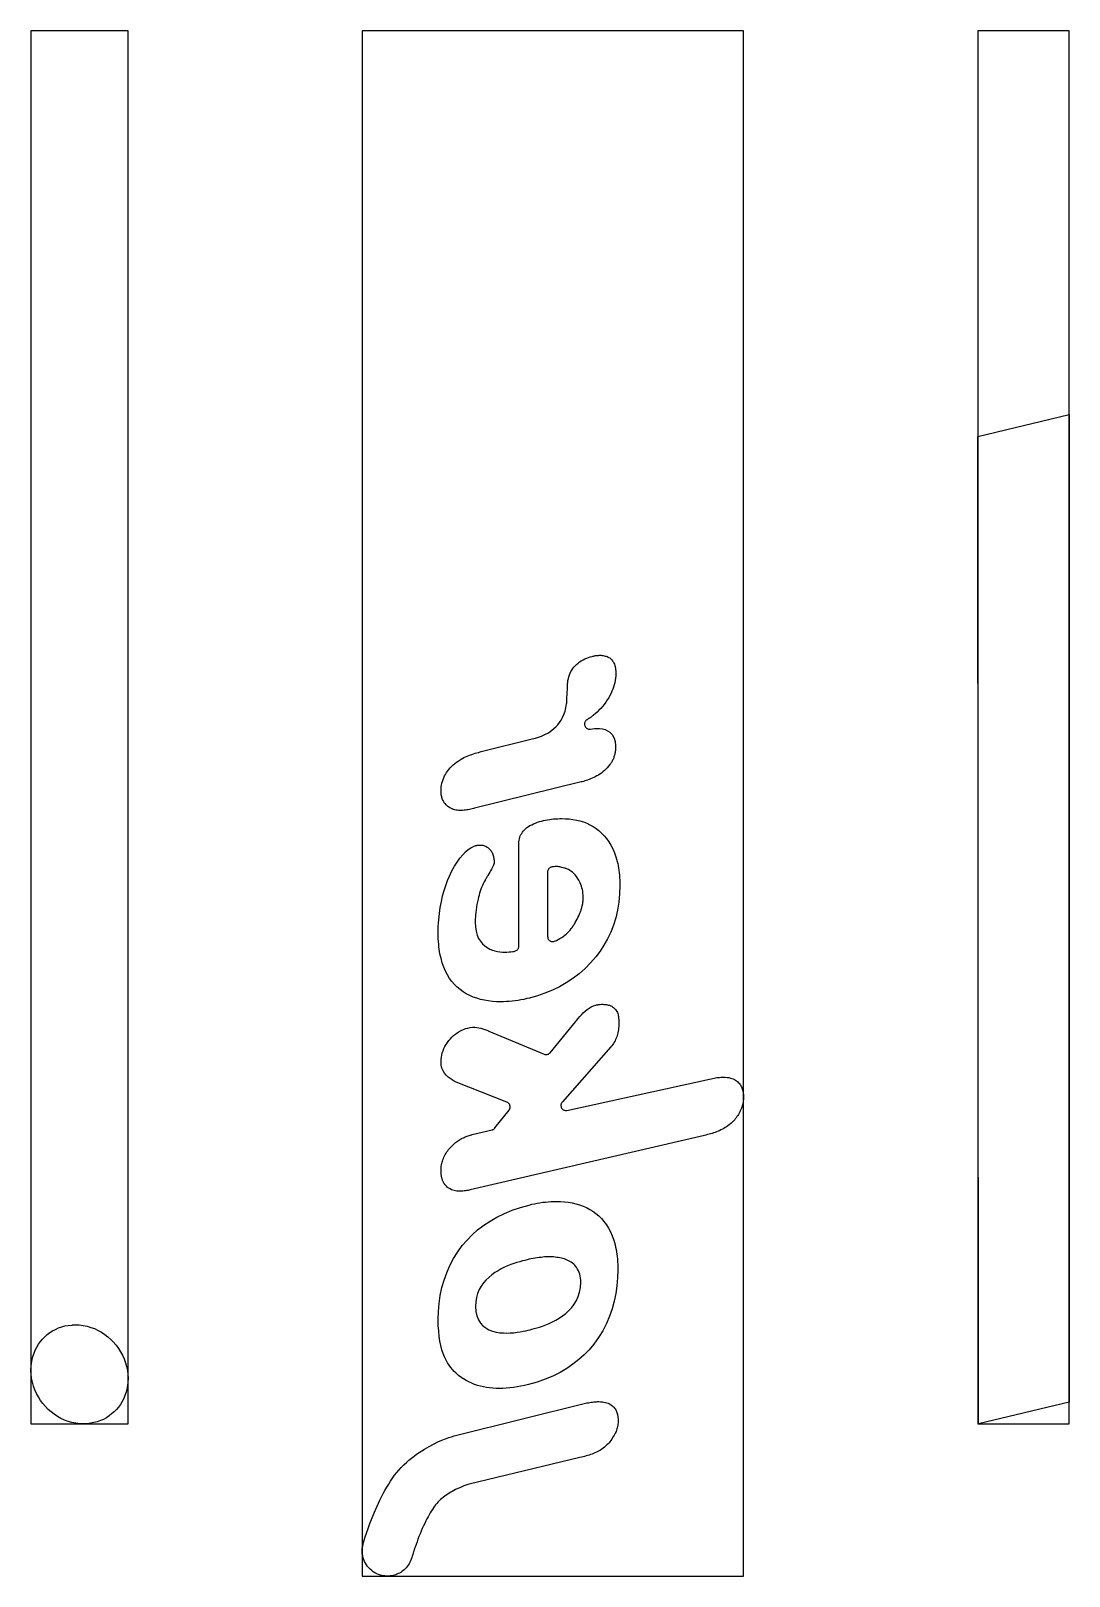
# Model space of a CAD drawing. Header units: millimetres. Extents: x 0 to 3496, y -2371 to 0.
# Drawn here: x 2609 to 3496, y -1320 to 0 of the extents above; entities that cross this region are included whole.
import ezdxf

# ---------------------------------------------------------------- set-up
doc = ezdxf.new("R2010")
doc.units = ezdxf.units.MM
for name, color, linetype in [('VINYL_RED_CUT', 7, 'Continuous'), ('VINYL_RED_ROLL', 1, 'Continuous'), ('VINYL_WHITE_CUT', 7, 'Continuous'), ('VINYL_WHITE_ROLL', 1, 'Continuous'), ('VINYL_YELLOW_CUT', 7, 'Continuous'), ('VINYL_YELLOW_ROLL', 1, 'Continuous')]:
    doc.layers.add(name, color=color, linetype=linetype)

msp = doc.modelspace()

# ---------------------------------------------------------------- linework, layer by layer
at = {"layer": 'VINYL_RED_CUT'}
msp.add_lwpolyline([(2647.1, -1105.3), (2650.5, -1105.4), (2653.9, -1105.9), (2657.2, -1106.5), (2660.4, -1107.5), (2663.5, -1108.6), (2666.5, -1110.1), (2669.4, -1111.7), (2672.2, -1113.5), (2674.9, -1115.5), (2677.4, -1117.8), (2679.8, -1120.2), (2681.9, -1122.7), (2684, -1125.5), (2685.8, -1128.3), (2687.4, -1131.3), (2688.8, -1134.4), (2689.9, -1137.7), (2690.9, -1141), (2691.6, -1144.4), (2692, -1147.9), (2692, -1148.3), (2692, -1148.6), (2692, -1149), (2692, -1149.3), (2692.1, -1149.6), (2692.1, -1149.9), (2692.1, -1150.2), (2692.1, -1150.6), (2692.1, -1150.8), (2692.1, -1151.1), (2692, -1154.2), (2691.7, -1157.2), (2691.1, -1160.2), (2690.4, -1163), (2689.5, -1165.8), (2688.4, -1168.4), (2687.1, -1170.9), (2685.6, -1173.3), (2684, -1175.6), (2682.2, -1177.7), (2680.2, -1179.7), (2678.1, -1181.5), (2675.9, -1183.2), (2673.6, -1184.7), (2671.1, -1186.1), (2668.5, -1187.2), (2665.8, -1188.2), (2663, -1188.9), (2660.1, -1189.5), (2657.2, -1189.8), (2656.8, -1189.9), (2656.5, -1189.9), (2656.2, -1189.9), (2655.9, -1189.9), (2655.6, -1189.9), (2655.3, -1190), (2655, -1190), (2654.7, -1190), (2654.5, -1190), (2654.2, -1190), (2650.8, -1189.9), (2647.4, -1189.4), (2644.1, -1188.8), (2640.9, -1187.8), (2637.7, -1186.7), (2634.7, -1185.3), (2631.8, -1183.6), (2629, -1181.8), (2626.4, -1179.8), (2623.9, -1177.6), (2621.5, -1175.2), (2619.3, -1172.6), (2617.3, -1169.9), (2615.5, -1167), (2613.8, -1164), (2612.4, -1160.9), (2611.3, -1157.7), (2610.4, -1154.3), (2609.7, -1150.9), (2609.3, -1147.4), (2609.3, -1147), (2609.3, -1146.7), (2609.3, -1146.3), (2609.2, -1146), (2609.2, -1145.7), (2609.2, -1145.3), (2609.2, -1145), (2609.2, -1144.7), (2609.2, -1144.4), (2609.2, -1144.1), (2609.3, -1141), (2609.6, -1138), (2610.1, -1135.1), (2610.9, -1132.3), (2611.8, -1129.5), (2612.9, -1126.9), (2614.2, -1124.4), (2615.7, -1122), (2617.3, -1119.7), (2619.1, -1117.5), (2621.1, -1115.5), (2623.1, -1113.7), (2625.4, -1112), (2627.7, -1110.5), (2630.2, -1109.2), (2632.8, -1108), (2635.5, -1107.1), (2638.2, -1106.3), (2641.1, -1105.8), (2644.1, -1105.5), (2644.5, -1105.5), (2644.8, -1105.4), (2645.1, -1105.4), (2645.4, -1105.4), (2645.7, -1105.4), (2646, -1105.3), (2646.3, -1105.3), (2646.6, -1105.3), (2646.8, -1105.3), (2647.1, -1105.3)], close=True, dxfattribs=at)
at = {"layer": 'VINYL_RED_ROLL'}
msp.add_lwpolyline([(2609.2, -1190), (2692.1, -1190), (2692.1, 0), (2609.2, 0)], close=True, dxfattribs=at)
at = {"layer": 'VINYL_WHITE_CUT'}
for points in [[(3084.6, -640), (3083.4, -640.4), (3082.2, -640.7), (3081.1, -641.1), (3080, -641.4), (3079, -641.6), (2988.1, -664.1), (2987.1, -664.3), (2986, -664.6), (2984.9, -664.8), (2983.8, -665), (2982.6, -665.3), (2981.5, -665.5), (2980.3, -665.6), (2979.1, -665.8), (2977.8, -665.9), (2976.6, -665.9), (2975.5, -665.9), (2974.3, -665.9), (2973.2, -665.7), (2972.1, -665.6), (2971, -665.3), (2969.9, -665), (2968.8, -664.6), (2967.8, -664.1), (2966.8, -663.6), (2965.8, -662.9), (2965.7, -662.9), (2965.1, -662.5), (2964.6, -662), (2964.1, -661.5), (2963.6, -661), (2963.1, -660.4), (2962.7, -659.9), (2962.2, -659.3), (2961.8, -658.6), (2961.5, -658), (2961.1, -657.3), (2960.8, -656.6), (2960.5, -655.8), (2960.2, -655), (2960, -654.2), (2959.8, -653.4), (2959.6, -652.5), (2959.5, -651.6), (2959.4, -650.8), (2959.4, -649.9), (2959.4, -649), (2959.4, -647.4), (2959.6, -645.9), (2959.8, -644.3), (2960.1, -642.7), (2960.6, -641.2), (2961.1, -639.6), (2961.8, -638.1), (2962.5, -636.5), (2963.3, -635.1), (2964.2, -633.6), (2965.2, -632.2), (2966.2, -630.9), (2967.3, -629.6), (2968.5, -628.3), (2969.8, -627), (2971.2, -625.9), (2972.6, -624.7), (2974.1, -623.7), (2975.7, -622.6), (2977.4, -621.7), (2977.4, -621.7), (2977.4, -621.6), (2977.5, -621.6), (2977.5, -621.6), (2977.6, -621.6), (2977.6, -621.6), (2977.6, -621.6), (2977.7, -621.5), (2977.7, -621.5), (2977.7, -621.5), (2979, -620.8), (2980.4, -620.1), (2981.7, -619.5), (2983.1, -619), (2984.5, -618.5), (2985.8, -618), (2987.2, -617.6), (2988.6, -617.1), (2990, -616.7), (2991.5, -616.3), (2993.8, -615.6), (3037.3, -604.9), (3038.7, -604.5), (3040.2, -604.1), (3041.8, -603.6), (3043.4, -603), (3045.1, -602.4), (3046.9, -601.6), (3048.7, -600.8), (3050.5, -599.8), (3052.3, -598.7), (3054, -597.4), (3055.8, -596), (3057.5, -594.4), (3059.1, -592.7), (3060.6, -590.8), (3062, -588.7), (3063.3, -586.4), (3064.4, -583.9), (3065.3, -581.1), (3066.1, -578.2), (3066.6, -575), (3066.6, -575), (3066.6, -574.9), (3066.6, -574.9), (3066.6, -574.9), (3066.6, -574.9), (3066.7, -574.8), (3066.7, -574.8), (3066.7, -574.7), (3066.7, -574.7), (3066.7, -574.7), (3066.8, -574.2), (3066.8, -573.6), (3066.8, -572.8), (3066.9, -572), (3066.9, -571), (3067, -570), (3067, -568.9), (3067.1, -567.8), (3067.1, -566.7), (3067.2, -565.5), (3067.2, -564.4), (3067.3, -563.3), (3067.3, -562.2), (3067.3, -561.2), (3067.4, -560.2), (3067.4, -559.3), (3067.4, -558.5), (3067.5, -557.9), (3067.5, -557.3), (3067.6, -556.9), (3067.6, -556.8), (3067.8, -555), (3068.2, -553.3), (3068.6, -551.7), (3069.1, -550.1), (3069.8, -548.7), (3070.4, -547.3), (3071.2, -546), (3072, -544.8), (3072.8, -543.6), (3073.8, -542.6), (3075, -541.3), (3076.4, -540.1), (3077.8, -539), (3079.2, -538.1), (3080.7, -537.2), (3082.3, -536.4), (3083.8, -535.8), (3085.4, -535.2), (3086.9, -534.7), (3088.4, -534.3), (3089.1, -534.1), (3089.8, -534), (3090.5, -533.9), (3091.2, -533.7), (3091.9, -533.6), (3092.5, -533.6), (3093.2, -533.5), (3093.8, -533.5), (3094.5, -533.4), (3095.1, -533.4), (3096.1, -533.4), (3097, -533.5), (3097.9, -533.6), (3098.8, -533.8), (3099.7, -534), (3100.5, -534.2), (3101.3, -534.5), (3102.1, -534.9), (3102.8, -535.3), (3103.5, -535.7), (3104.1, -536.2), (3104.7, -536.7), (3105.2, -537.3), (3105.8, -538), (3106.2, -538.7), (3106.7, -539.4), (3107.1, -540.2), (3107.5, -541.1), (3107.8, -542), (3108.1, -543), (3108.2, -543.5), (3108.3, -544.1), (3108.4, -544.6), (3108.4, -545.2), (3108.5, -545.8), (3108.6, -546.5), (3108.6, -547.1), (3108.6, -547.7), (3108.6, -548.4), (3108.6, -549.1), (3108.6, -551), (3108.4, -553), (3108.1, -554.9), (3107.8, -556.8), (3107.3, -558.6), (3106.7, -560.5), (3106.1, -562.3), (3105.4, -564.1), (3104.6, -565.8), (3103.7, -567.6), (3102.6, -569.6), (3101.4, -571.5), (3100.1, -573.5), (3098.7, -575.3), (3097.3, -577.1), (3095.8, -578.8), (3094.3, -580.4), (3092.8, -581.9), (3091.2, -583.3), (3089.7, -584.6), (3089.3, -584.9), (3088.9, -585.2), (3088.6, -585.5), (3088.2, -585.8), (3087.8, -586), (3087.5, -586.2), (3087.1, -586.5), (3086.7, -586.7), (3086.3, -587), (3086, -587.2), (3085.7, -587.3), (3085.5, -587.5), (3085.3, -587.7), (3085, -587.8), (3084.8, -588), (3084.6, -588.1), (3084.4, -588.3), (3084.2, -588.4), (3084, -588.5), (3083.8, -588.6), (3083.5, -588.9), (3083.1, -589.2), (3082.8, -589.6), (3082.5, -590), (3082.3, -590.4), (3082.1, -590.8), (3082, -591.3), (3081.9, -591.8), (3081.9, -592.3), (3082, -592.8), (3082.1, -593.5), (3082.4, -594.1), (3082.7, -594.7), (3083.1, -595.2), (3083.6, -595.6), (3084.2, -596), (3084.8, -596.3), (3085.4, -596.4), (3086.1, -596.5), (3086.8, -596.5), (3087, -596.4), (3087.1, -596.4), (3088.7, -596.2), (3090.6, -596), (3092.7, -595.9), (3094.9, -595.9), (3097.2, -596.2), (3099.5, -596.8), (3101.7, -597.8), (3103.7, -599.2), (3105.5, -601.1), (3107, -603.6), (3107, -603.6), (3107, -603.6), (3107, -603.6), (3107, -603.6), (3107, -603.7), (3107, -603.7), (3107, -603.7), (3107, -603.7), (3107, -603.8), (3107, -603.8), (3107.2, -604.1), (3107.3, -604.5), (3107.5, -604.9), (3107.6, -605.3), (3107.7, -605.6), (3107.8, -606), (3107.9, -606.4), (3108, -606.8), (3108.1, -607.3), (3108.1, -607.7), (3108.2, -608.1), (3108.2, -608.6), (3108.3, -609.1), (3108.3, -609.6), (3108.3, -610.1), (3108.4, -610.6), (3108.4, -611.1), (3108.4, -611.7), (3108.4, -612.2), (3108.4, -612.8), (3108.4, -613.5), (3108.4, -614.2), (3108.3, -614.9), (3108.2, -615.7), (3108.1, -616.4), (3107.9, -617.2), (3107.8, -617.9), (3107.6, -618.6), (3107.4, -619.4), (3107.1, -620.1), (3106.9, -620.9), (3106.6, -621.6), (3106.3, -622.3), (3105.9, -623), (3105.6, -623.7), (3105.3, -624.3), (3104.9, -625), (3104.5, -625.6), (3104.1, -626.2), (3103.7, -626.8), (3102.5, -628.2), (3101.4, -629.5), (3100.2, -630.8), (3098.9, -631.9), (3097.7, -633), (3096.4, -634), (3095.1, -634.9), (3093.8, -635.7), (3092.4, -636.5), (3091.1, -637.1), (3089.8, -637.8), (3088.5, -638.4), (3087.1, -639), (3085.9, -639.5), (3084.6, -640)], [(3009.7, -786.7), (3011.8, -786.9), (3013.8, -786.9), (3015.7, -786.9), (3017.5, -786.8), (3019.1, -786.6), (3020.6, -786.5), (3021.8, -786.3), (3022.5, -786.2), (3023.1, -786), (3023.7, -785.7), (3024.2, -785.3), (3024.7, -784.9), (3025.1, -784.4), (3025.5, -783.9), (3025.7, -783.3), (3025.9, -782.6), (3025.9, -782), (3025.9, -694.1), (3026, -692.7), (3026.1, -691.4), (3026.4, -690.1), (3026.7, -688.9), (3027.1, -687.7), (3027.7, -686.6), (3028.3, -685.5), (3028.9, -684.5), (3029.7, -683.5), (3030.6, -682.6), (3031.6, -681.6), (3032.8, -680.6), (3034.1, -679.7), (3035.4, -678.8), (3036.9, -678.1), (3038.4, -677.3), (3040, -676.7), (3041.7, -676), (3043.4, -675.5), (3045.2, -675), (3047, -674.6), (3048.7, -674.3), (3050.4, -673.9), (3052.2, -673.7), (3053.9, -673.4), (3055.6, -673.2), (3057.4, -673.1), (3059.1, -673), (3060.8, -672.9), (3062.6, -672.9), (3065.8, -673), (3068.9, -673.2), (3072, -673.6), (3075.1, -674.2), (3078.1, -674.9), (3081, -675.8), (3083.8, -676.9), (3086.6, -678.2), (3089.3, -679.7), (3091.8, -681.4), (3094.2, -683.2), (3096.5, -685.3), (3098.7, -687.5), (3100.8, -690), (3102.7, -692.7), (3104.5, -695.6), (3106.1, -698.7), (3107.5, -702.1), (3108.8, -705.6), (3109.8, -709.5), (3110.3, -711.3), (3110.6, -713.1), (3111, -715.1), (3111.3, -717), (3111.5, -719.1), (3111.7, -721.1), (3111.9, -723.3), (3112, -725.5), (3112.1, -727.7), (3112.1, -730), (3111.9, -737.3), (3111.2, -744.3), (3110.1, -751.1), (3108.6, -757.6), (3106.6, -763.9), (3104.3, -769.9), (3101.7, -775.6), (3098.6, -781), (3095.3, -786.2), (3091.6, -791.1), (3087.2, -796.2), (3082.5, -801), (3077.4, -805.4), (3072.1, -809.5), (3066.4, -813.2), (3060.6, -816.5), (3054.5, -819.5), (3048.2, -822.1), (3041.7, -824.3), (3035.1, -826.2), (3032.6, -826.7), (3030.2, -827.3), (3027.7, -827.8), (3025.2, -828.2), (3022.7, -828.5), (3020.2, -828.8), (3017.7, -829.1), (3015.2, -829.2), (3012.8, -829.3), (3010.3, -829.4), (3006.8, -829.3), (3003.3, -829.1), (2999.8, -828.7), (2996.5, -828.1), (2993.2, -827.3), (2990, -826.4), (2986.9, -825.3), (2983.9, -824), (2981, -822.5), (2978.2, -820.8), (2975.7, -819), (2973.2, -816.9), (2970.9, -814.6), (2968.7, -812.1), (2966.7, -809.4), (2964.9, -806.5), (2963.2, -803.3), (2961.7, -799.8), (2960.4, -796.1), (2959.4, -792.2), (2958.9, -790.4), (2958.5, -788.4), (2958.2, -786.5), (2957.9, -784.4), (2957.6, -782.4), (2957.4, -780.2), (2957.2, -778), (2957.1, -775.7), (2957, -773.4), (2957, -771), (2957.1, -765.2), (2957.4, -759.5), (2958, -754), (2958.7, -748.8), (2959.7, -743.8), (2960.8, -738.9), (2962, -734.4), (2963.5, -730), (2965, -725.9), (2966.6, -722), (2968.7, -717.6), (2970.9, -713.6), (2973.2, -710), (2975.5, -706.7), (2977.9, -703.9), (2980.3, -701.4), (2982.6, -699.4), (2984.9, -697.8), (2987.1, -696.7), (2989.2, -695.9), (2989.6, -695.9), (2989.9, -695.8), (2990.3, -695.7), (2990.6, -695.7), (2991, -695.6), (2991.3, -695.6), (2991.7, -695.5), (2992, -695.5), (2992.4, -695.5), (2992.7, -695.5), (2993.5, -695.5), (2994.4, -695.6), (2995.1, -695.7), (2995.9, -695.9), (2996.6, -696.2), (2997.3, -696.5), (2998, -696.8), (2998.7, -697.2), (2999.3, -697.6), (2999.9, -698.1), (3000.5, -698.6), (3001.1, -699.2), (3001.6, -699.8), (3002.1, -700.5), (3002.6, -701.2), (3003, -702), (3003.4, -702.8), (3003.7, -703.6), (3004, -704.5), (3004.2, -705.4), (3004.3, -705.9), (3004.4, -706.3), (3004.5, -706.8), (3004.6, -707.2), (3004.6, -707.7), (3004.7, -708.2), (3004.7, -708.7), (3004.7, -709.1), (3004.7, -709.6), (3004.8, -710.1), (3004.7, -710.9), (3004.5, -711.8), (3004.1, -712.8), (3003.7, -713.9), (3003.1, -715), (3002.5, -716.2), (3001.8, -717.5), (3001, -718.8), (3000.2, -720.1), (2999.4, -721.5), (2999.1, -722), (2998.9, -722.4), (2998.6, -722.9), (2998.4, -723.3), (2998.1, -723.7), (2997.9, -724.1), (2997.6, -724.5), (2997.4, -724.9), (2997.2, -725.2), (2997, -725.6), (2996.2, -727), (2995.5, -728.6), (2994.7, -730.1), (2994.1, -731.7), (2993.5, -733.3), (2992.9, -735), (2992.3, -736.7), (2991.9, -738.3), (2991.4, -740), (2991, -741.7), (2990.5, -744), (2990.1, -746.4), (2989.7, -748.7), (2989.4, -750.9), (2989.1, -753), (2988.9, -755), (2988.8, -756.8), (2988.7, -758.5), (2988.6, -760), (2988.6, -761.3), (2988.8, -765.4), (2989.4, -769.1), (2990.3, -772.4), (2991.5, -775.2), (2993, -777.7), (2994.8, -779.8), (2996.7, -781.6), (2998.8, -783.1), (3001, -784.3), (3003.3, -785.3), (3005.5, -785.9), (3007.6, -786.4), (3009.7, -786.7)], [(3062.7, -714.6), (3061.8, -714.4), (3060.9, -714.2), (3060, -714), (3059.1, -713.9), (3058.1, -713.9), (3057, -713.9), (3055.8, -714), (3054.4, -714.1), (3053.7, -714.3), (3053.1, -714.5), (3052.5, -714.8), (3052, -715.1), (3051.6, -715.6), (3051.2, -716), (3050.8, -716.6), (3050.6, -717.2), (3050.4, -717.8), (3050.4, -718.4), (3050.4, -773.8), (3050.5, -773.8), (3050.5, -773.9), (3050.5, -774.1), (3050.5, -774.2), (3050.5, -774.4), (3050.5, -774.6), (3050.6, -774.7), (3050.6, -774.9), (3050.6, -775), (3050.7, -775.2), (3050.7, -775.4), (3051, -776), (3051.5, -776.5), (3051.9, -777), (3052.5, -777.4), (3053, -777.7), (3053.7, -777.9), (3054.3, -778), (3055, -778), (3055.6, -777.9), (3056.3, -777.7), (3058, -777), (3059.5, -776.3), (3061, -775.4), (3062.5, -774.6), (3063.8, -773.6), (3065.1, -772.6), (3066.3, -771.5), (3067.5, -770.4), (3068.6, -769.3), (3069.7, -768.1), (3070.7, -766.9), (3071.6, -765.6), (3072.4, -764.3), (3073.3, -763), (3074.1, -761.7), (3074.8, -760.3), (3075.6, -758.9), (3076.3, -757.4), (3077, -755.9), (3077.7, -754.4), (3077.9, -753.8), (3078.2, -753.1), (3078.5, -752.5), (3078.8, -751.8), (3079, -751.1), (3079.2, -750.5), (3079.5, -749.8), (3079.6, -749.1), (3079.8, -748.4), (3079.9, -747.7), (3080.1, -746.9), (3080.3, -746.2), (3080.4, -745.4), (3080.5, -744.7), (3080.6, -743.9), (3080.7, -743.2), (3080.7, -742.4), (3080.8, -741.6), (3080.8, -740.9), (3080.8, -740.1), (3080.8, -738.4), (3080.6, -736.7), (3080.4, -735), (3080.1, -733.5), (3079.8, -732), (3079.3, -730.6), (3078.9, -729.2), (3078.3, -727.9), (3077.8, -726.7), (3077.2, -725.6), (3076.1, -723.9), (3075, -722.4), (3073.9, -721), (3072.7, -719.8), (3071.6, -718.8), (3070.4, -717.9), (3069.3, -717.1), (3068.3, -716.5), (3067.4, -716.1), (3066.6, -715.7), (3066.6, -715.7), (3066.6, -715.7), (3066.5, -715.7), (3066.5, -715.7), (3066.5, -715.7), (3066.4, -715.6), (3066.4, -715.6), (3066.4, -715.6), (3066.3, -715.6), (3066.3, -715.6), (3065.9, -715.5), (3065.6, -715.4), (3065.4, -715.3), (3065.2, -715.3), (3065.1, -715.3), (3065, -715.3), (3064.9, -715.2), (3064.9, -715.2), (3064.9, -715.2), (3064.9, -715.2), (3063.8, -714.9), (3062.7, -714.6)], [(3190.9, -941.8), (3189.6, -942.2), (3188.3, -942.6), (3187, -942.9), (3185.7, -943.2), (3184.4, -943.5), (2984.3, -990), (2984.3, -990.1), (2983.4, -990.3), (2982.5, -990.5), (2981.5, -990.7), (2980.4, -990.9), (2979.3, -991), (2978.1, -991.2), (2976.8, -991.3), (2975.6, -991.3), (2974.3, -991.2), (2973, -991.1), (2971.8, -990.9), (2970.6, -990.7), (2969.4, -990.3), (2968.3, -989.9), (2967.1, -989.3), (2966, -988.6), (2965, -987.9), (2964, -986.9), (2963, -985.9), (2962.1, -984.7), (2961.9, -984.3), (2961.6, -983.9), (2961.4, -983.4), (2961.1, -983), (2960.9, -982.5), (2960.7, -982), (2960.6, -981.5), (2960.4, -981), (2960.3, -980.5), (2960.1, -980), (2960, -979.4), (2959.8, -978.8), (2959.7, -978.2), (2959.6, -977.6), (2959.5, -977), (2959.5, -976.4), (2959.4, -975.7), (2959.4, -975.1), (2959.4, -974.4), (2959.4, -973.8), (2959.4, -972.5), (2959.5, -971.2), (2959.6, -970), (2959.8, -968.8), (2960, -967.6), (2960.3, -966.5), (2960.6, -965.4), (2961, -964.3), (2961.4, -963.3), (2961.8, -962.2), (2962.4, -961), (2963, -959.9), (2963.7, -958.7), (2964.4, -957.6), (2965.1, -956.6), (2965.9, -955.6), (2966.7, -954.7), (2967.5, -953.8), (2968.3, -953), (2969.2, -952.2), (2969.3, -952.1), (2970.2, -951.2), (2971, -950.4), (2971.9, -949.7), (2972.7, -949), (2973.6, -948.4), (2974.4, -947.8), (2975.2, -947.3), (2976, -946.8), (2976.9, -946.3), (2977.6, -945.9), (2978.5, -945.5), (2979.3, -945.2), (2980.1, -944.8), (2981, -944.5), (2981.8, -944.2), (2982.6, -944), (2983.4, -943.7), (2984.2, -943.4), (2985, -943.2), (2985.9, -942.9), (3003, -938.7), (3003.3, -938.7), (3003.5, -938.6), (3003.8, -938.5), (3004.1, -938.4), (3004.3, -938.2), (3004.6, -938.1), (3004.8, -937.9), (3005.1, -937.7), (3005.3, -937.4), (3005.5, -937.2), (3017.5, -922), (3017.5, -921.9), (3017.6, -921.8), (3017.7, -921.7), (3017.7, -921.6), (3017.8, -921.4), (3017.9, -921.3), (3018, -921.2), (3018.1, -921.1), (3018.1, -920.9), (3018.2, -920.8), (3018.4, -920.1), (3018.5, -919.4), (3018.5, -918.7), (3018.3, -918.1), (3018.1, -917.5), (3017.8, -916.9), (3017.4, -916.3), (3016.9, -915.9), (3016.4, -915.5), (3015.7, -915.2), (2972.3, -898), (2970.7, -897.1), (2968.9, -896.2), (2967.2, -895), (2965.5, -893.7), (2963.9, -892.2), (2962.4, -890.5), (2961.2, -888.5), (2960.2, -886.2), (2959.6, -883.5), (2959.4, -880.5), (2959.4, -878.7), (2959.7, -876.8), (2960, -874.9), (2960.5, -873.1), (2961.2, -871.2), (2961.9, -869.4), (2962.8, -867.6), (2963.8, -865.8), (2964.9, -864.1), (2966.1, -862.5), (2967.4, -861), (2968.7, -859.6), (2970.2, -858.2), (2971.7, -857), (2973.3, -855.8), (2975, -854.7), (2976.7, -853.8), (2978.5, -853), (2980.3, -852.3), (2982.2, -851.8), (2984.3, -851.4), (2986.3, -851.2), (2988.2, -851.2), (2990, -851.3), (2991.8, -851.6), (2993.5, -852), (2995.1, -852.5), (2996.8, -853.1), (2998.4, -853.7), (2999.9, -854.3), (3000, -854.4), (3000.2, -854.5), (3047.5, -874.2), (3048, -874.4), (3048.6, -874.5), (3049.1, -874.5), (3049.6, -874.5), (3050.2, -874.4), (3050.7, -874.2), (3051.2, -874), (3051.7, -873.7), (3052.1, -873.4), (3052.5, -873), (3074.3, -846.4), (3074.4, -846.2), (3074.6, -846), (3074.7, -845.8), (3074.9, -845.7), (3075, -845.6), (3075.1, -845.4), (3075.1, -845.4), (3075.2, -845.3), (3075.2, -845.3), (3075.2, -845.3), (3075.2, -845.2), (3075.3, -845.2), (3076.6, -843.6), (3078, -842), (3079.4, -840.4), (3080.9, -838.9), (3082.5, -837.4), (3084.1, -836), (3085.9, -834.8), (3087.7, -833.7), (3089.7, -832.8), (3091.7, -832.2), (3092.1, -832.1), (3092.4, -832), (3092.8, -832), (3093.2, -831.9), (3093.5, -831.8), (3093.9, -831.8), (3094.3, -831.7), (3094.7, -831.7), (3095.1, -831.6), (3095.4, -831.6), (3096.5, -831.5), (3097.5, -831.5), (3098.6, -831.6), (3099.6, -831.6), (3100.6, -831.8), (3101.5, -831.9), (3102.5, -832.2), (3103.4, -832.4), (3104.3, -832.8), (3105.2, -833.2), (3105.9, -833.7), (3106.6, -834.2), (3107.3, -834.7), (3107.9, -835.4), (3108.5, -836.1), (3109.1, -836.8), (3109.6, -837.7), (3110, -838.6), (3110.4, -839.5), (3110.7, -840.6), (3110.7, -840.8), (3110.8, -841.1), (3110.8, -841.3), (3110.9, -841.6), (3110.9, -841.9), (3111, -842.2), (3111, -842.5), (3111.1, -842.8), (3111.1, -843), (3111.1, -843.3), (3111.2, -844.8), (3111.3, -846.3), (3111.3, -847.7), (3111.3, -849.1), (3111.2, -850.5), (3111.1, -851.9), (3110.9, -853.2), (3110.7, -854.5), (3110.5, -855.8), (3110.2, -857), (3109.8, -858.2), (3109.5, -859.4), (3109, -860.5), (3108.5, -861.7), (3108, -862.8), (3107.4, -863.9), (3106.8, -864.9), (3106.1, -865.9), (3105.3, -866.9), (3104.5, -867.9), (3063.1, -914.8), (3062.8, -915.2), (3062.5, -915.5), (3062.3, -915.9), (3062.1, -916.3), (3062, -916.7), (3061.9, -917.1), (3061.8, -917.5), (3061.8, -918), (3061.8, -918.4), (3061.9, -918.9), (3062.1, -919.6), (3062.4, -920.2), (3062.8, -920.7), (3063.3, -921.2), (3063.8, -921.6), (3064.4, -921.9), (3065, -922.1), (3065.6, -922.3), (3066.3, -922.3), (3067, -922.2), (3188.6, -895.5), (3188.7, -895.4), (3190, -895.1), (3191.3, -894.8), (3192.6, -894.6), (3193.9, -894.4), (3195, -894.2), (3196.2, -894.1), (3197.3, -894), (3198.4, -893.9), (3199.4, -893.8), (3200.4, -893.8), (3202.1, -893.9), (3203.7, -894), (3205.1, -894.2), (3206.5, -894.5), (3207.8, -894.9), (3208.9, -895.3), (3210, -895.8), (3211, -896.3), (3211.8, -896.9), (3212.6, -897.6), (3213.3, -898.2), (3214, -898.9), (3214.6, -899.7), (3215.1, -900.4), (3215.6, -901.2), (3216, -902.1), (3216.3, -902.9), (3216.6, -903.7), (3216.9, -904.6), (3217.1, -905.4), (3217.3, -906), (3217.4, -906.6), (3217.5, -907.1), (3217.6, -907.7), (3217.7, -908.2), (3217.7, -908.7), (3217.8, -909.3), (3217.8, -909.8), (3217.8, -910.3), (3217.8, -910.8), (3217.8, -911.9), (3217.7, -913), (3217.6, -914), (3217.4, -915.1), (3217.2, -916.2), (3216.9, -917.3), (3216.6, -918.3), (3216.3, -919.4), (3215.9, -920.4), (3215.5, -921.4), (3215, -922.5), (3214.5, -923.5), (3214, -924.6), (3213.4, -925.6), (3212.8, -926.6), (3212.1, -927.5), (3211.5, -928.5), (3210.7, -929.4), (3210, -930.4), (3209.2, -931.3), (3209.2, -931.3), (3209.1, -931.3), (3209.1, -931.3), (3209.1, -931.3), (3209.1, -931.3), (3209.1, -931.3), (3209.1, -931.3), (3209, -931.3), (3209, -931.4), (3209, -931.4), (3207.9, -932.5), (3206.8, -933.5), (3205.6, -934.5), (3204.5, -935.3), (3203.3, -936.2), (3202.1, -936.9), (3200.9, -937.7), (3199.7, -938.3), (3198.5, -938.9), (3197.3, -939.5), (3196, -940), (3194.8, -940.5), (3193.5, -941), (3192.2, -941.4), (3190.9, -941.8)], [(3007.2, -1013.3), (3013.5, -1010.2), (3020.1, -1007.5), (3027.2, -1005), (3034.6, -1003), (3037, -1002.4), (3039.3, -1001.9), (3041.6, -1001.5), (3043.9, -1001.1), (3046.3, -1000.7), (3048.6, -1000.5), (3051, -1000.2), (3053.3, -1000.1), (3055.6, -1000), (3057.9, -999.9), (3061.4, -1000), (3064.8, -1000.2), (3068.1, -1000.6), (3071.4, -1001.2), (3074.6, -1001.9), (3077.7, -1002.8), (3080.8, -1003.9), (3083.7, -1005.2), (3086.5, -1006.7), (3089.2, -1008.3), (3091.7, -1010.2), (3094.2, -1012.3), (3096.5, -1014.5), (3098.6, -1017), (3100.6, -1019.8), (3102.5, -1022.7), (3104.1, -1025.9), (3105.6, -1029.4), (3106.9, -1033.1), (3108.1, -1037), (3108.5, -1039), (3108.9, -1040.9), (3109.2, -1042.9), (3109.6, -1045), (3109.8, -1047.1), (3110, -1049.3), (3110.2, -1051.6), (3110.3, -1053.9), (3110.4, -1056.3), (3110.4, -1058.7), (3110.2, -1065.3), (3109.7, -1071.9), (3108.7, -1078.5), (3107.3, -1085.1), (3105.5, -1091.6), (3103.3, -1098), (3100.6, -1104.3), (3097.5, -1110.4), (3093.9, -1116.3), (3089.8, -1122), (3085.9, -1126.6), (3081.7, -1130.9), (3077.1, -1135.1), (3072.1, -1139), (3066.8, -1142.7), (3061.1, -1146), (3054.9, -1149.1), (3048.4, -1151.9), (3041.4, -1154.3), (3034, -1156.4), (3030.7, -1157.1), (3027.5, -1157.8), (3024.3, -1158.4), (3021.2, -1158.9), (3018.1, -1159.3), (3015.1, -1159.6), (3012.2, -1159.7), (3009.3, -1159.8), (3006.4, -1159.7), (3003.6, -1159.6), (3000.9, -1159.3), (2998.3, -1158.9), (2995.7, -1158.4), (2993.1, -1157.8), (2990.6, -1157.1), (2988.1, -1156.2), (2985.6, -1155.2), (2983.2, -1154.1), (2980.8, -1152.8), (2978.5, -1151.5), (2978.4, -1151.4), (2977.3, -1150.6), (2976, -1149.8), (2974.7, -1148.8), (2973.4, -1147.8), (2972, -1146.5), (2970.6, -1145.1), (2969.2, -1143.6), (2967.8, -1141.9), (2966.4, -1139.9), (2965, -1137.8), (2963.7, -1135.4), (2962.5, -1132.7), (2961.3, -1129.8), (2960.2, -1126.6), (2959.3, -1123.1), (2958.5, -1119.3), (2957.9, -1115.2), (2957.4, -1110.7), (2957.1, -1106), (2957, -1100.9), (2957.2, -1093.9), (2957.8, -1087), (2958.8, -1080.3), (2960.2, -1073.6), (2962.1, -1067.1), (2964.3, -1060.8), (2967, -1054.7), (2970.1, -1048.8), (2973.7, -1043.1), (2977.6, -1037.6), (2981.6, -1032.9), (2986, -1028.5), (2990.7, -1024.3), (2995.9, -1020.3), (3001.3, -1016.7), (3007.2, -1013.3)], [(3027, -1111.3), (3029.5, -1110.9), (3031.8, -1110.4), (3033.8, -1109.9), (3035.5, -1109.5), (3037.1, -1109.1), (3039, -1108.6), (3041.2, -1108), (3043.6, -1107.3), (3046.2, -1106.4), (3048.9, -1105.4), (3051.7, -1104.2), (3054.5, -1102.9), (3057.4, -1101.4), (3060.3, -1099.7), (3063.2, -1097.7), (3066, -1095.6), (3068.7, -1093.2), (3071.1, -1090.6), (3073.2, -1087.7), (3075.1, -1084.6), (3076.6, -1081.2), (3077.8, -1077.5), (3078.5, -1073.6), (3078.8, -1069.3), (3078.7, -1067.3), (3078.5, -1065.5), (3078.3, -1063.7), (3077.9, -1062.1), (3077.4, -1060.6), (3076.8, -1059.1), (3076.1, -1057.8), (3075.4, -1056.6), (3074.5, -1055.5), (3073.6, -1054.4), (3072.7, -1053.5), (3071.7, -1052.6), (3070.6, -1051.9), (3069.5, -1051.2), (3068.4, -1050.6), (3067.2, -1050), (3066, -1049.5), (3064.8, -1049.1), (3063.5, -1048.7), (3062.2, -1048.4), (3062.2, -1048.3), (3060.9, -1048.1), (3059.6, -1047.9), (3058.2, -1047.7), (3056.8, -1047.5), (3055.4, -1047.4), (3054, -1047.4), (3052.5, -1047.3), (3051, -1047.3), (3049.5, -1047.4), (3047.9, -1047.4), (3046.4, -1047.6), (3044.8, -1047.7), (3043.2, -1047.9), (3041.6, -1048.1), (3039.9, -1048.4), (3038.2, -1048.7), (3036.5, -1049), (3034.7, -1049.4), (3032.9, -1049.8), (3031.1, -1050.3), (3029, -1050.8), (3026.6, -1051.4), (3024.2, -1052.2), (3021.6, -1053), (3019, -1053.9), (3016.2, -1055), (3013.5, -1056.2), (3010.8, -1057.6), (3008.1, -1059.1), (3005.4, -1060.7), (3002.7, -1062.7), (3000.2, -1064.8), (2997.8, -1067.1), (2995.7, -1069.6), (2993.7, -1072.4), (2992.1, -1075.3), (2990.7, -1078.5), (2989.7, -1082), (2989.1, -1085.7), (2988.9, -1089.6), (2989.2, -1094), (2990, -1097.8), (2991.3, -1101.1), (2993, -1103.8), (2995.1, -1106.2), (2997.6, -1108), (3000.3, -1109.6), (3003.3, -1110.7), (3006.4, -1111.5), (3009.7, -1112.1), (3012.7, -1112.3), (3015.7, -1112.4), (3018.6, -1112.3), (3021.6, -1112.1), (3024.4, -1111.7), (3027, -1111.3)], [(2941.5, -1283.9), (2940.6, -1286.2), (2939.7, -1288.5), (2938.9, -1290.7), (2938.1, -1293), (2937.3, -1295.2), (2937.1, -1295.8), (2936.9, -1296.3), (2936.7, -1296.9), (2936.6, -1297.4), (2936.4, -1297.9), (2936.3, -1298.3), (2936.1, -1298.8), (2936, -1299.2), (2935.9, -1299.6), (2935.7, -1300.1), (2935.3, -1301.5), (2934.9, -1302.9), (2934.4, -1304.2), (2933.9, -1305.6), (2933.4, -1306.9), (2932.8, -1308.2), (2932.1, -1309.5), (2931.3, -1310.7), (2930.5, -1311.9), (2929.5, -1313), (2928.7, -1313.9), (2927.8, -1314.7), (2926.9, -1315.5), (2925.9, -1316.2), (2925, -1316.8), (2923.9, -1317.4), (2922.9, -1317.9), (2921.8, -1318.4), (2920.7, -1318.8), (2919.6, -1319.2), (2918.4, -1319.5), (2917.3, -1319.7), (2916.1, -1319.9), (2914.9, -1320), (2913.8, -1320), (2912.6, -1320), (2911.4, -1319.9), (2910.2, -1319.7), (2909, -1319.5), (2907.8, -1319.2), (2906.1, -1318.7), (2904.5, -1318), (2902.9, -1317.2), (2901.5, -1316.3), (2900.2, -1315.3), (2898.9, -1314.2), (2897.7, -1313), (2896.7, -1311.7), (2895.7, -1310.4), (2894.8, -1309), (2894.1, -1307.5), (2893.4, -1306), (2892.9, -1304.4), (2892.5, -1302.8), (2892.2, -1301.1), (2892.1, -1299.4), (2892.1, -1297.7), (2892.2, -1296), (2892.5, -1294.3), (2892.9, -1292.6), (2893.2, -1291.3), (2893.8, -1289.3), (2894.7, -1286.5), (2895.8, -1283.2), (2897.1, -1279.3), (2898.7, -1275), (2900.5, -1270.3), (2902.5, -1265.4), (2904.8, -1260.3), (2907.2, -1255.1), (2908.6, -1252.3), (2910, -1249.5), (2911.5, -1246.8), (2913, -1244), (2914.7, -1241.4), (2916.3, -1238.8), (2918, -1236.3), (2919.8, -1233.8), (2921.6, -1231.5), (2923.4, -1229.4), (2925.5, -1227.1), (2927.6, -1225), (2929.8, -1223), (2931.9, -1221), (2934.1, -1219.2), (2936.4, -1217.5), (2938.6, -1215.9), (2940.8, -1214.3), (2943, -1212.9), (2945.2, -1211.5), (2949.2, -1209.2), (2953.1, -1207.2), (2956.8, -1205.4), (2960.2, -1204), (2963.3, -1202.7), (2966.1, -1201.7), (2968.5, -1200.9), (2970.5, -1200.3), (2971.9, -1199.9), (2972.8, -1199.6), (3082.7, -1172.4), (3084, -1172.1), (3085.3, -1171.9), (3086.5, -1171.7), (3087.7, -1171.5), (3088.9, -1171.3), (3090, -1171.2), (3091, -1171.1), (3092.1, -1171), (3093.1, -1170.9), (3094.1, -1170.9), (3095.7, -1171), (3097.2, -1171.1), (3098.6, -1171.3), (3099.9, -1171.6), (3101.1, -1171.9), (3102.2, -1172.3), (3103.2, -1172.8), (3104.1, -1173.3), (3104.9, -1173.9), (3105.7, -1174.5), (3106.4, -1175.1), (3107, -1175.8), (3107.6, -1176.5), (3108.1, -1177.2), (3108.6, -1178), (3109, -1178.7), (3109.3, -1179.5), (3109.6, -1180.3), (3109.9, -1181.1), (3110.1, -1181.9), (3110.2, -1182.5), (3110.3, -1183), (3110.4, -1183.5), (3110.5, -1184.1), (3110.5, -1184.6), (3110.6, -1185.1), (3110.6, -1185.6), (3110.7, -1186.1), (3110.7, -1186.5), (3110.7, -1187), (3110.7, -1188.1), (3110.6, -1189.1), (3110.5, -1190.2), (3110.3, -1191.2), (3110.1, -1192.3), (3109.8, -1193.3), (3109.6, -1194.3), (3109.2, -1195.3), (3108.9, -1196.4), (3108.5, -1197.4), (3108.3, -1197.8), (3107.9, -1198.5), (3107.3, -1199.5), (3106.7, -1200.5), (3106, -1201.7), (3105.2, -1202.9), (3104.4, -1204.1), (3103.6, -1205.2), (3102.9, -1206.1), (3102.2, -1206.9), (3101.1, -1208), (3100, -1209), (3098.9, -1209.9), (3097.8, -1210.7), (3096.7, -1211.5), (3095.6, -1212.3), (3094.4, -1212.9), (3093.3, -1213.6), (3092.1, -1214.2), (3090.9, -1214.7), (3089.7, -1215.2), (3088.5, -1215.7), (3087.2, -1216.2), (3085.9, -1216.6), (3084.6, -1217), (3083.3, -1217.4), (3082, -1217.8), (3080.7, -1218.1), (3079.4, -1218.5), (3078.1, -1218.8), (2983.5, -1241.5), (2982.2, -1241.8), (2980.7, -1242.3), (2979, -1243), (2977.3, -1243.7), (2975.5, -1244.5), (2973.7, -1245.3), (2971.9, -1246.1), (2970.3, -1246.9), (2968.9, -1247.7), (2967.7, -1248.3), (2966.5, -1249.1), (2965.2, -1249.9), (2963.9, -1250.8), (2962.7, -1251.7), (2961.4, -1252.6), (2960.2, -1253.6), (2959, -1254.6), (2957.9, -1255.7), (2956.8, -1256.8), (2955.7, -1258), (2954.8, -1259.1), (2953.8, -1260.3), (2952.9, -1261.6), (2952, -1263), (2951, -1264.4), (2950.1, -1266), (2949.2, -1267.6), (2948.3, -1269.3), (2947.4, -1271), (2946.5, -1272.8), (2945.5, -1275), (2944.4, -1277.2), (2943.4, -1279.4), (2942.5, -1281.7), (2941.5, -1283.9)]]:
    msp.add_lwpolyline(points, close=True, dxfattribs=at)
at = {"layer": 'VINYL_WHITE_ROLL'}
msp.add_lwpolyline([(2892.1, -1320), (3217.8, -1320), (3217.8, 0), (2892.1, 0)], close=True, dxfattribs=at)
at = {"layer": 'VINYL_YELLOW_CUT'}
msp.add_lwpolyline([(3495.8, -327.7), (3495.8, -1171.3), (3418.5, -1190), (3417.8, -346.6), (3495.8, -327.7)], close=True, dxfattribs=at)
at = {"layer": 'VINYL_YELLOW_ROLL'}
msp.add_lwpolyline([(3417.8, -1190), (3495.8, -1190), (3495.8, 0), (3417.8, 0)], close=True, dxfattribs=at)

doc.saveas('drawing.dxf')
